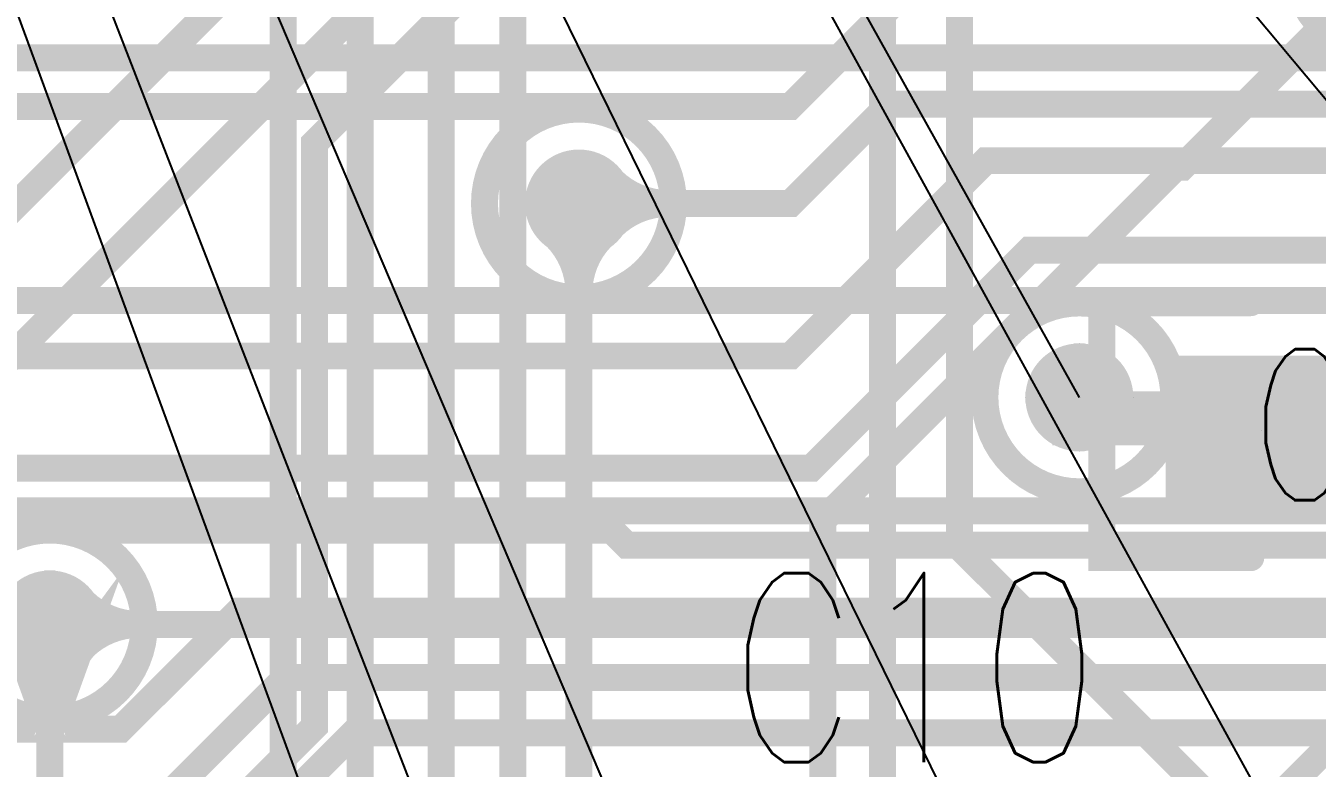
# Model space of a CAD drawing. Extents: x -4539 to 5978, y -4736 to 3041.
# Drawn here: x 625.5 to 864.7, y 437.4 to 574.9 of the extents above; entities that cross this region are included whole.
import ezdxf
from ezdxf.enums import TextEntityAlignment as Align

# ---------------------------------------------------------------- set-up
doc = ezdxf.new("R2010")
doc.units = 0
for name, pattern in [('SIG_10', [2, 1, 1]), ('SIG_118', [2, 1, 1]), ('SIG_119', [2, 1, 1]), ('SIG_123', [2, 1, 1]), ('SIG_124', [2, 1, 1]), ('SIG_126', [2, 1, 1]), ('SIG_128', [2, 1, 1]), ('SIG_131', [2, 1, 1]), ('SIG_132', [2, 1, 1]), ('SIG_133', [2, 1, 1]), ('SIG_135', [2, 1, 1]), ('SIG_138', [2, 1, 1]), ('SIG_148', [2, 1, 1]), ('SIG_149', [2, 1, 1]), ('SIG_17', [2, 1, 1]), ('SIG_173', [2, 1, 1]), ('SIG_191', [2, 1, 1]), ('SIG_194', [2, 1, 1]), ('SIG_195', [2, 1, 1]), ('SIG_196', [2, 1, 1]), ('SIG_8', [2, 1, 1]), ('SIG_9', [2, 1, 1])]:
    doc.linetypes.add(name, pattern=pattern)
doc.layers.get('0').update_dxf_attribs({"color": 254, "linetype": 'CONTINUOUS'})
for name, color, linetype in [('DRIL_NPLTE_THRU_01', 16, 'CONTINUOUS'), ('DRIL_NPLTE_THRU_02', 2, 'CONTINUOUS'), ('DRIL_NPLTE_THRU_03', 34, 'CONTINUOUS'), ('DRIL_NPLTE_THRU_04', 96, 'CONTINUOUS'), ('DRIL_NPLTE_THRU_05', 6, 'CONTINUOUS'), ('DRIL_NPLTE_THRU_06', 176, 'CONTINUOUS'), ('DRIL_PLTE_THRU_01', 16, 'CONTINUOUS'), ('DRIL_PLTE_THRU_02', 2, 'CONTINUOUS'), ('DRIL_PLTE_THRU_03', 34, 'CONTINUOUS'), ('DRIL_PLTE_THRU_04', 96, 'CONTINUOUS'), ('DRIL_PLTE_THRU_05', 6, 'CONTINUOUS'), ('DRIL_PLTE_THRU_06', 176, 'CONTINUOUS'), ('DRIL_SYMBOL', 254, 'CONTINUOUS'), ('LINK_00', 254, 'CONTINUOUS'), ('PADS_BOT', 5, 'CONTINUOUS'), ('PADS_INNER', 1, 'CONTINUOUS'), ('PADS_TOP', 1, 'CONTINUOUS'), ('PART_BOT_2DLINE_00', 4, 'CONTINUOUS'), ('PART_NAME_01', 6, 'CONTINUOUS'), ('PART_NAME_27', 3, 'CONTINUOUS'), ('PART_TOP_2DLINE_01', 6, 'CONTINUOUS'), ('POUR_OUTLINE_05', 216, 'CONTINUOUS'), ('POUR_VIATHERM_02', 56, 'CONTINUOUS'), ('POUR_VOID_02', 56, 'CONTINUOUS'), ('POUR_VOID_05', 216, 'CONTINUOUS'), ('TEAR_01', 1, 'CONTINUOUS'), ('TEAR_03', 43, 'CONTINUOUS'), ('TEAR_04', 3, 'CONTINUOUS'), ('TEAR_06', 5, 'CONTINUOUS'), ('TRACE_01', 1, 'CONTINUOUS'), ('TRACE_03', 43, 'CONTINUOUS'), ('TRACE_04', 3, 'CONTINUOUS'), ('TRACE_06', 5, 'CONTINUOUS'), ('VIAPTS', 1, 'CONTINUOUS')]:
    doc.layers.add(name, color=color, linetype=linetype)
doc.styles.add('W4', font='simplex', dxfattribs={"width": 0.75})
doc.styles.add('W5', font='simplex', dxfattribs={"width": 0.75})

# ---------------------------------------------------------------- blocks, each defined once
blk = doc.blocks.new('POUR_VOID_727')
at = {"layer": 'POUR_VOID_02', "const_width": 5}
blk.add_lwpolyline([(-5587.5002099738, -6036, 1), (-5552.4997900262, -6036, 1)], format="xyb", close=True, dxfattribs=at)
blk = doc.blocks.new('POUR_VOID_722')
at = {"layer": 'POUR_VOID_02', "const_width": 5}
blk.add_lwpolyline([(-5489.5002099738, -5958, 1), (-5454.4997900262, -5958, 1)], format="xyb", close=True, dxfattribs=at)
blk = doc.blocks.new('POUR_VOID_709')
at = {"layer": 'POUR_VOID_02', "const_width": 5}
blk.add_lwpolyline([(-5339.5002099738, -5913, 1), (-5304.4997900262, -5913, 1)], format="xyb", close=True, dxfattribs=at)
blk = doc.blocks.new('POUR_OUTLINE_418')
for name in ['POUR_VOID_709', 'POUR_VOID_722', 'POUR_VOID_727']:
    blk.add_blockref(name, (0, 0))
blk = doc.blocks.new('POUR_VIATHERM_851')
at = {"layer": 'POUR_VIATHERM_02'}
for points in [[(-5379.3070866142, -5983.9212598425), (-5379.3070866142, -5983.9212598425)], [(-5389.3070866142, -5993.9212598425), (-5389.3070866142, -5993.9212598425)], [(-5369.3070866142, -5993.9212598425), (-5369.3070866142, -5993.9212598425)], [(-5379.3070866142, -6003.9212598425), (-5379.3070866142, -6003.9212598425)]]:
    blk.add_lwpolyline(points, dxfattribs=at)
blk = doc.blocks.new('POUR_HEADER_0')
for name in ['POUR_OUTLINE_418', 'POUR_VIATHERM_851']:
    blk.add_blockref(name, (6185, 6485))
blk = doc.blocks.new('POUR_VOID_142')
at = {"layer": 'POUR_VOID_05', "const_width": 5}
blk.add_lwpolyline([(-5489.5002099738, -5958, 1), (-5454.4997900262, -5958, 1)], format="xyb", close=True, dxfattribs=at)
blk = doc.blocks.new('POUR_VOID_140')
at = {"layer": 'POUR_VOID_05', "const_width": 5}
blk.add_lwpolyline([(-5396.8072965879, -5993.9212598425, 1), (-5361.8068766404, -5993.9212598425, 1)], format="xyb", close=True, dxfattribs=at)
blk = doc.blocks.new('POUR_VOID_139')
at = {"layer": 'POUR_VOID_05', "const_width": 5}
blk.add_lwpolyline([(-5339.5002099738, -5913, 1), (-5304.4997900262, -5913, 1)], format="xyb", close=True, dxfattribs=at)
blk = doc.blocks.new('POUR_OUTLINE_4')
at = {"layer": 'POUR_OUTLINE_05', "const_width": 5}
blk.add_lwpolyline([(-5497.5, -5793.8385826772), (-5497.5, -6123.4842519685), (-5351.1774278215, -6123.4842519685, -0.4541442889), (-5324.8225721785, -6123.4842519685), (-5117.4814698163, -6123.4842519685, -0.5119535814), (-5089.0865091864, -6123.4842519685), (-5056.3318372703, -6123.4842519685), (-5056.3318372703, -6262.7581627297), (-5082.7971128609, -6289.2226771654), (-5097.5, -6289.2222309711), (-5097.5, -6299.0462467192, -0.6324596291), (-5097.5, -6330.6695013123), (-5097.5, -6349.8600262467), (-4553.8779527559, -6349.8622047244)], format="xyb", dxfattribs=at)
for name in ['POUR_VOID_139', 'POUR_VOID_142', 'POUR_VOID_140']:
    blk.add_blockref(name, (0, 0))
blk = doc.blocks.new('POUR_HEADER_1')
blk.add_blockref('POUR_OUTLINE_4', (5333.8582677165, 5791.3385826772))
blk = doc.blocks.new('POUR_VOID_290')
at = {"layer": 'POUR_VOID_05', "const_width": 5}
blk.add_lwpolyline([(-5587.5002099738, -6036, 1), (-5552.4997900262, -6036, 1)], format="xyb", close=True, dxfattribs=at)
blk = doc.blocks.new('POUR_VOID_187')
at = {"layer": 'POUR_VOID_05', "const_width": 5}
blk.add_lwpolyline([(-5320.850183727, -6138.4844619423, -0.8172540783), (-5355.149816273, -6138.4844619423), (-5497.5, -6138.4844619423, -0.2134202731), (-5508.6804461942, -6133.4844619423), (-5512.5, -6133.4844619423, -0.4142135624), (-5512.5002099738, -6133.4842519685), (-5512.5002099738, -5800.1913648294, -3.4665770945)], format="xyb", dxfattribs=at)
blk = doc.blocks.new('POUR_OUTLINE_162')
for name in ['POUR_VOID_187', 'POUR_VOID_290']:
    blk.add_blockref(name, (0, 0))
blk = doc.blocks.new('POUR_HEADER_3')
blk.add_blockref('POUR_OUTLINE_162', (6185, 6485))
blk = doc.blocks.new('SMOOTH_5')
at = {"const_width": 2.5}
blk.add_lwpolyline([(-1.25, 0, 1), (1.25, 0, 1)], format="xyb", close=True, dxfattribs=at)
blk = doc.blocks.new('PART_BODY_TOP_1')
at = {"layer": 'PART_TOP_2DLINE_01', "const_width": 5}
for points in [[(-27.5590551181, 23.6220472441), (-55.1181102362, 23.6220472441), (-55.1181102362, -23.6220472441), (-27.5590551181, -23.6220472441)], [(27.5590551181, -23.6220472441), (55.1181102362, -23.6220472441), (55.1181102362, 23.6220472441), (27.5590551181, 23.6220472441)]]:
    blk.add_lwpolyline(points, dxfattribs=at)
at = {"layer": 'PART_TOP_2DLINE_01'}
for p in [(-55.1181102362, 23.6220472441), (-27.5590551181, 23.6220472441), (27.5590551181, 23.6220472441), (55.1181102362, 23.6220472441), (-55.1181102362, -23.6220472441), (-27.5590551181, -23.6220472441), (27.5590551181, -23.6220472441), (55.1181102362, -23.6220472441)]:
    blk.add_blockref('SMOOTH_5', p, dxfattribs=at)
blk = doc.blocks.new('DRIL_SYMBOL_0')
at = {"layer": 'DRIL_SYMBOL', "const_width": 2}
for points in [[(0, -10), (0, 10)], [(-10, 0), (10, 0)]]:
    blk.add_lwpolyline(points, dxfattribs=at)
blk = doc.blocks.new('DRIL_HOLE_0')
blk.add_lwpolyline([(0, 0, 1), (0, 0, 1)], format="xyb", close=True)
blk.add_blockref('DRIL_SYMBOL_0', (0, 0))
blk = doc.blocks.new('PAD_0')
blk.add_lwpolyline([(0, 0), (0, 0)])
blk = doc.blocks.new('PAD_1')
at = {"const_width": 27.5590551181}
blk.add_lwpolyline([(-17.7165354331, 0), (17.7165354331, 0)], dxfattribs=at)
blk = doc.blocks.new('STK_TOP_4')
at = {"layer": 'DRIL_NPLTE_THRU_01'}
blk.add_blockref('DRIL_HOLE_0', (0, 0), dxfattribs=at)
at = {"layer": 'DRIL_NPLTE_THRU_02'}
blk.add_blockref('DRIL_HOLE_0', (0, 0), dxfattribs=at)
at = {"layer": 'DRIL_NPLTE_THRU_03'}
blk.add_blockref('DRIL_HOLE_0', (0, 0), dxfattribs=at)
at = {"layer": 'DRIL_NPLTE_THRU_04'}
blk.add_blockref('DRIL_HOLE_0', (0, 0), dxfattribs=at)
at = {"layer": 'DRIL_NPLTE_THRU_05'}
blk.add_blockref('DRIL_HOLE_0', (0, 0), dxfattribs=at)
at = {"layer": 'DRIL_NPLTE_THRU_06'}
blk.add_blockref('DRIL_HOLE_0', (0, 0), dxfattribs=at)
at = {"layer": 'PADS_BOT'}
blk.add_blockref('PAD_0', (0, 0), dxfattribs=at)
at = {"layer": 'PADS_INNER'}
blk.add_blockref('PAD_0', (0, 0), dxfattribs=at)
at = {"layer": 'PADS_TOP'}
blk.add_blockref('PAD_1', (0, 0), dxfattribs=at)
blk = doc.blocks.new('SYM_TOP_3')
for name, p in [('PART_BODY_TOP_1', (0, 0)), ('STK_TOP_4', (-25.5905511811, 0)), ('STK_TOP_4', (25.5905511811, 0))]:
    blk.add_blockref(name, p)
blk = doc.blocks.new('PART_TOP_1')
blk.add_blockref('SYM_TOP_3', (0, 0))
at = {"layer": 'PART_NAME_01', "style": 'W5', "width": 0.75}
blk.add_text('C10', height=35, rotation=-180, dxfattribs=at).set_placement((89.787480315, 43.9885826772), align=Align.MIDDLE_CENTER)
at = {"layer": 'PART_NAME_27', "style": 'W4', "width": 0.75}
blk.add_text('C10', height=28, rotation=-180, dxfattribs=at).set_placement((0, -15), align=Align.TOP_CENTER)
blk = doc.blocks.new('PART_BODY_BOT_9')
at = {"layer": 'PART_BOT_2DLINE_00', "const_width": 5}
blk.add_lwpolyline([(-338.5826771654, 265.7480314961), (-42.3228346457, 265.7480314961), (-42.3228346457, 232.5295275591), (42.3228346457, 232.5295275591), (42.3228346457, 265.7480314961), (338.5826771654, 265.7480314961), (338.5826771654, -265.7480314961), (-338.5826771654, -265.7480314961)], close=True, dxfattribs=at)
blk = doc.blocks.new('SYM_BOT_11')
blk.add_blockref('PART_BODY_BOT_9', (0, 0))
blk = doc.blocks.new('PART_BOT_36')
blk.add_blockref('SYM_BOT_11', (0, 0))
blk = doc.blocks.new('PART_BOT_38')
blk.add_blockref('SYM_BOT_11', (0, 0))
blk = doc.blocks.new('TRACE_522')
at = {"layer": 'TRACE_06', "linetype": 'SIG_8', "const_width": 5}
blk.add_lwpolyline([(538.5826771654, 320.2362204724), (538.5826771654, 456.5826771654), (744, 662)], dxfattribs=at)
blk = doc.blocks.new('TRACE_518')
at = {"layer": 'TRACE_06', "linetype": 'SIG_9', "const_width": 5}
blk.add_lwpolyline([(558.2677165354, 320.2362204724), (558.2677165354, 449.0411811024), (786.2092650919, 676.9827296588), (786.2092650919, 686.2092650919), (824, 724)], dxfattribs=at)
blk = doc.blocks.new('TRACE_3110')
at = {"layer": 'TRACE_06', "linetype": 'SIG_10', "const_width": 5}
blk.add_lwpolyline([(577.9527559055, 320.2362204724), (577.9527559055, 365.2644619423), (600.7743044619, 388.0860104987), (622.0065879265, 388.0860104987), (679, 445.0794225722), (679, 553.1535433071), (895, 769.1535433071), (895, 802)], dxfattribs=at)
at = {"layer": 'TRACE_06'}
for p in [(679, 553.1535433071), (679, 445.0794225722)]:
    blk.add_blockref('SMOOTH_5', p, dxfattribs=at)
blk = doc.blocks.new('TRACE_612')
at = {"layer": 'TRACE_01', "linetype": 'SIG_17', "const_width": 5}
blk.add_lwpolyline([(341, 518), (383, 560), (767.1721259843, 560), (842.0513910761, 634.8792650919), (950.8593700787, 634.8792650919), (1024.6415223097, 708.6614173228), (1122.0472440945, 708.6614173228), (1141.7322834646, 728.3464566929)], dxfattribs=at)
at = {"layer": 'TRACE_01'}
blk.add_blockref('SMOOTH_5', (767.1721259843, 560), dxfattribs=at)
blk = doc.blocks.new('TRACE_882')
at = {"layer": 'TRACE_01', "linetype": 'SIG_118', "const_width": 5}
blk.add_lwpolyline([(144, 228), (165.3756167979, 228), (397.0630971129, 459.687480315), (546.1567716535, 459.687480315), (567.9692913386, 481.5), (734.0277427822, 481.5), (736.8072703412, 478.7204724409), (1010.2165354331, 478.7204724409), (1062.9921259843, 531.4960629921)], dxfattribs=at)
at = {"layer": 'TRACE_01'}
for p in [(734.0277427822, 481.5), (736.8072703412, 478.7204724409)]:
    blk.add_blockref('SMOOTH_5', p, dxfattribs=at)
blk = doc.blocks.new('TRACE_776')
at = {"layer": 'TRACE_01', "linetype": 'SIG_119', "const_width": 5}
blk.add_lwpolyline([(152, 410), (283.5, 410), (348.25, 474.75), (465.3546456693, 474.75), (483.5893700787, 492.9847244094), (771.0548818898, 492.9847244094), (811.4437007874, 533.3735433071), (1029.9134120735, 533.3735433071), (1047.7209711286, 551.1811023622), (1082.6771653543, 551.1811023622), (1102.3622047244, 570.8661417323)], dxfattribs=at)
at = {"layer": 'TRACE_01'}
for p in [(811.4437007874, 533.3735433071), (771.0548818898, 492.9847244094)]:
    blk.add_blockref('SMOOTH_5', p, dxfattribs=at)
blk = doc.blocks.new('TRACE_828')
at = {"layer": 'TRACE_03', "linetype": 'SIG_123', "const_width": 5}
blk.add_lwpolyline([(369, 404), (534, 569), (1139, 569), (1160, 590)], dxfattribs=at)
blk = doc.blocks.new('TRACE_702')
at = {"layer": 'TRACE_01', "linetype": 'SIG_124', "const_width": 5}
blk.add_lwpolyline([(330, 487), (405.9812598425, 487), (432.7236220472, 513.7423622047), (767.1721259843, 513.7423622047), (803.3665354331, 549.9367716535), (1032.3345144357, 549.9367716535), (1045.1578740157, 562.7601312336), (1062.9921259843, 570.8661417323)], dxfattribs=at)
at = {"layer": 'TRACE_01'}
for p in [(803.3665354331, 549.9367716535), (767.1721259843, 513.7423622047)]:
    blk.add_blockref('SMOOTH_5', p, dxfattribs=at)
blk = doc.blocks.new('TRACE_762')
at = {"layer": 'TRACE_01', "linetype": 'SIG_126', "const_width": 5}
blk.add_lwpolyline([(185.7132020997, 194.7132020997), (192.967007874, 213.2132020997), (335.2845669291, 355.5307611549), (345.2795013123, 355.5307611549), (387.2066141732, 397.4578740157), (387.2066141732, 400.6), (431.2316010499, 444.6249868766), (643.1519422572, 444.6249868766), (664.9641732283, 466.4372178478), (1012.426351706, 466.4372178478), (1057.8001574803, 511.811023622), (1082.6771653543, 511.811023622), (1102.3622047244, 531.4960629921)], dxfattribs=at)
at = {"layer": 'TRACE_01'}
for p in [(664.9641732283, 466.4372178478), (643.1519422572, 444.6249868766)]:
    blk.add_blockref('SMOOTH_5', p, dxfattribs=at)
blk = doc.blocks.new('TEAR_2008008000609')
at = {"const_width": 5}
for points in [[(-11.6672703412, -11.6672703412, 0.1962619447), (-7.3633858268, -1.4249343832)], [(-11.6672703412, -11.6672703412, 0.0677293976), (-6.1064041995, -4.3545144357)], [(-11.6672703412, -11.6672703412, -0.0677293976), (-4.3545144357, -6.1064041995)], [(-11.6672703412, -11.6672703412, -0.1962619447), (-1.4249343832, -7.3633858268)]]:
    blk.add_lwpolyline(points, format="xyb", dxfattribs=at)
for p in [(-7.3633858268, -1.4249343832), (-6.1064041995, -4.3545144357), (-4.3545144357, -6.1064041995), (-1.4249343832, -7.3633858268), (-11.6672703412, -11.6672703412), (-11.6672703412, -11.6672703412), (-11.6672703412, -11.6672703412), (-11.6672703412, -11.6672703412)]:
    blk.add_blockref('SMOOTH_5', p)
blk = doc.blocks.new('TRACE_1413')
at = {"layer": 'TRACE_06', "linetype": 'SIG_128', "const_width": 5}
blk.add_lwpolyline([(767.5, 251.5), (773.1535433071, 257.1535433071), (773.1535433071, 483.2881102362), (838.6140419948, 548.7486089239), (839.7486089239, 548.7486089239), (878, 587)], dxfattribs=at)
at = {"layer": 'TEAR_06'}
blk.add_blockref('TEAR_2008008000609', (878, 587), dxfattribs=at)
at = {"layer": 'TRACE_06'}
for p in [(838.6140419948, 548.7486089239), (839.7486089239, 548.7486089239), (773.1535433071, 483.2881102362)]:
    blk.add_blockref('SMOOTH_5', p, dxfattribs=at)
blk = doc.blocks.new('TRACE_768')
at = {"layer": 'TRACE_03', "linetype": 'SIG_131', "const_width": 5}
blk.add_lwpolyline([(206, 171), (220.2539370079, 185.2539370079), (228.6473490814, 185.2539370079), (242.3121784777, 198.9187664042), (242.3121784777, 240.1307349081), (526.2208136483, 524.0393700787), (899.0964566929, 524.0393700787), (926.0570866142, 551), (1121, 551)], dxfattribs=at)
blk = doc.blocks.new('TRACE_2456')
at = {"layer": 'TRACE_01', "linetype": 'SIG_132', "const_width": 5}
blk.add_lwpolyline([(205.0710761155, 203.9264041995), (205.0710761155, 211.175144357), (292.9728608924, 299.0769291339), (302.9677952756, 299.0769291339), (398.2665616798, 394.3756955381), (398.2665616798, 397.5178215223), (433.8112335958, 433.0624934383), (652.6102887139, 433.0624934383), (673.7017585302, 454.1539632546), (1025.0201049869, 454.1539632546), (1062.9921259843, 492.125984252)], dxfattribs=at)
at = {"layer": 'TRACE_01'}
blk.add_blockref('SMOOTH_5', (673.7017585302, 454.1539632546), dxfattribs=at)
blk = doc.blocks.new('TEAR_2008008000632')
at = {"const_width": 5}
for points in [[(0, -16.5, 0.1962618062), (-4.1991338583, -6.2142782152)], [(0, -16.5, -0.1962618062), (4.1991338583, -6.2142782152)], [(0, -16.5, 0.06772931), (-1.2387664042, -7.3969816273)], [(0, -16.5, -0.06772931), (1.2387664042, -7.3969816273)]]:
    blk.add_lwpolyline(points, format="xyb", dxfattribs=at)
for p in [(-4.1991338583, -6.2142782152), (4.1991338583, -6.2142782152), (-1.2387664042, -7.3969816273), (1.2387664042, -7.3969816273), (0, -16.5), (0, -16.5), (0, -16.5), (0, -16.5)]:
    blk.add_blockref('SMOOTH_5', p)
blk = doc.blocks.new('TRACE_464')
at = {"layer": 'TRACE_06', "linetype": 'SIG_133', "const_width": 5}
blk.add_lwpolyline([(728, 542), (728, 411.6243569554), (735.5, 404.1243569554), (735.5, 277.59)], dxfattribs=at)
at = {"layer": 'TEAR_06'}
blk.add_blockref('TEAR_2008008000632', (728, 542), dxfattribs=at)
at = {"layer": 'TRACE_06'}
for p in [(728, 542), (728, 411.6243569554), (735.5, 404.1243569554), (735.5, 277.59)]:
    blk.add_blockref('SMOOTH_5', p, dxfattribs=at)
blk = doc.blocks.new('TEAR_2008008000633')
at = {"const_width": 5}
for points in [[(16.5, 0, -0.1962618062), (6.2142782152, 4.1991338583)], [(16.5, 0, 0.1962618062), (6.2142782152, -4.1991338583)], [(16.5, 0, -0.06772931), (7.3969816273, 1.2387664042)], [(16.5, 0, 0.06772931), (7.3969816273, -1.2387664042)]]:
    blk.add_lwpolyline(points, format="xyb", dxfattribs=at)
for p in [(6.2142782152, 4.1991338583), (7.3969816273, 1.2387664042), (16.5, 0), (16.5, 0), (16.5, 0), (16.5, 0), (7.3969816273, -1.2387664042), (6.2142782152, -4.1991338583)]:
    blk.add_blockref('SMOOTH_5', p)
blk = doc.blocks.new('TRACE_462')
at = {"layer": 'TRACE_01', "linetype": 'SIG_133', "const_width": 5}
blk.add_lwpolyline([(728, 542), (767.1721259843, 542), (785.5724934383, 560.4003674541), (985.7175853018, 560.4003674541), (1015.8683989501, 590.5511811024), (1082.6771653543, 590.5511811024), (1102.3622047244, 610.2362204724)], dxfattribs=at)
at = {"layer": 'TEAR_01'}
blk.add_blockref('TEAR_2008008000633', (728, 542), dxfattribs=at)
at = {"layer": 'TRACE_01'}
for p in [(785.5724934383, 560.4003674541), (728, 542), (767.1721259843, 542)]:
    blk.add_blockref('SMOOTH_5', p, dxfattribs=at)
blk = doc.blocks.new('TEAR_2008008000641')
at = {"const_width": 5}
for points in [[(16.5, 0, -0.1962618062), (6.2142782152, 4.1991338583)], [(16.5, 0, 0.1962618062), (6.2142782152, -4.1991338583)], [(16.5, 0, -0.06772931), (7.3969816273, 1.2387664042)], [(16.5, 0, 0.06772931), (7.3969816273, -1.2387664042)]]:
    blk.add_lwpolyline(points, format="xyb", dxfattribs=at)
for p in [(6.2142782152, 4.1991338583), (7.3969816273, 1.2387664042), (16.5, 0), (16.5, 0), (16.5, 0), (16.5, 0), (7.3969816273, -1.2387664042), (6.2142782152, -4.1991338583)]:
    blk.add_blockref('SMOOTH_5', p)
blk = doc.blocks.new('TRACE_1566')
at = {"layer": 'TRACE_03', "linetype": 'SIG_135', "const_width": 5}
blk.add_lwpolyline([(630, 464), (1036, 464), (1064.5, 492.5), (1139.6087401575, 492.5), (1161.5543569554, 514.4456167979), (1162, 514)], dxfattribs=at)
at = {"layer": 'TEAR_03'}
blk.add_blockref('TEAR_2008008000641', (630, 464), dxfattribs=at)
at = {"layer": 'TRACE_03'}
blk.add_blockref('SMOOTH_5', (630, 464), dxfattribs=at)
blk = doc.blocks.new('TEAR_0009009000644')
at = {"const_width": 5}
blk.add_lwpolyline([(14.142152231, 14.142152231), (2.62467e-05, 7.5000262467), (8.8388451444, 8.8388451444), (7.5000262467, 2.62467e-05)], close=True, dxfattribs=at)
for p in [(14.142152231, 14.142152231), (2.62467e-05, 7.5000262467), (8.8388451444, 8.8388451444), (7.5000262467, 2.62467e-05)]:
    blk.add_blockref('SMOOTH_5', p)
blk = doc.blocks.new('TEAR_0009009000645')
at = {"const_width": 5}
blk.add_lwpolyline([(0, -20), (5.3033333333, -5.3032808399), (0, -12.5), (-5.3032808399, -5.3032808399)], close=True, dxfattribs=at)
for p in [(-5.3032808399, -5.3032808399), (5.3033333333, -5.3032808399), (0, -12.5), (0, -20)]:
    blk.add_blockref('SMOOTH_5', p)
blk = doc.blocks.new('TRACE_1568')
at = {"layer": 'TRACE_04', "linetype": 'SIG_135', "const_width": 5}
blk.add_lwpolyline([(513, 185.9606299213), (543.1417322835, 216.1023622047), (585.0393700787, 216.1023622047), (630, 261.062992126), (630, 464)], dxfattribs=at)
at = {"layer": 'TEAR_04'}
for name, p in [('TEAR_0009009000645', (630, 464)), ('TEAR_0009009000644', (513, 185.9606299213))]:
    blk.add_blockref(name, p, dxfattribs=at)
at = {"layer": 'TRACE_04'}
for p in [(630, 464), (630, 261.062992126), (543.1417322835, 216.1023622047), (585.0393700787, 216.1023622047), (513, 185.9606299213)]:
    blk.add_blockref('SMOOTH_5', p, dxfattribs=at)
blk = doc.blocks.new('TRACE_2478')
at = {"layer": 'TRACE_01', "linetype": 'SIG_138', "const_width": 5}
blk.add_lwpolyline([(303.9616535433, 225.9641469816), (303.9616535433, 233.2129133858), (325.4940944882, 254.7453543307), (325.4940944882, 303.0364304462), (411.285328084, 388.827664042), (411.285328084, 396.3944619423), (437.1720997375, 422.2812335958), (664.6648031496, 422.2812335958), (686.3224409449, 443.9388713911), (1029.2980839895, 443.9388713911), (1057.8001574803, 472.4409448819), (1082.6771653543, 472.4409448819), (1102.3622047244, 492.125984252)], dxfattribs=at)
at = {"layer": 'TRACE_01'}
blk.add_blockref('SMOOTH_5', (686.3224409449, 443.9388713911), dxfattribs=at)
blk = doc.blocks.new('TRACE_806')
at = {"layer": 'TRACE_03', "linetype": 'SIG_148', "const_width": 5}
blk.add_lwpolyline([(279, 171), (304.272808399, 196.272808399), (316.5190551181, 196.272808399), (359.2308136483, 238.9845669291), (359.2308136483, 257.9795538058), (438.7512598425, 337.5), (449.3033070866, 337.5), (533.8417847769, 422.0384776903), (847.5384776903, 422.0384776903), (877.75, 452.25), (1122.9987401575, 452.25), (1138.5, 467.7512598425), (1138.5, 477.2487401575), (1154.2512598425, 493), (1165.7487401575, 493), (1182.5, 509.7512598425), (1182.5, 534.1243832021), (1203, 554.6243832021), (1203, 591)], dxfattribs=at)
blk = doc.blocks.new('TRACE_696')
at = {"layer": 'TRACE_03', "linetype": 'SIG_149', "const_width": 5}
blk.add_lwpolyline([(299, 253), (370.6816010499, 324.6816010499), (370.6816010499, 341.6486089239), (514.0723622047, 485.0393700787), (916.2645931759, 485.0393700787), (948.7252230971, 517.5), (1052.6243569554, 517.5), (1058.1243569554, 512), (1124, 512)], dxfattribs=at)
blk = doc.blocks.new('SMOOTH_10')
at = {"const_width": 5}
blk.add_lwpolyline([(-2.5, 0, 1), (2.5, 0, 1)], format="xyb", close=True, dxfattribs=at)
blk = doc.blocks.new('TRACE_1861')
at = {"layer": 'TRACE_04', "linetype": 'SIG_191', "const_width": 5}
blk.add_lwpolyline([(673.2283464567, 320.76), (673.2283464567, 674.3700787402), (730.7086614173, 731.8503937008), (730.7086614173, 1156.2598425197)], dxfattribs=at)
blk = doc.blocks.new('TRACE_2828')
at = {"layer": 'TRACE_04', "linetype": 'SIG_194', "const_width": 5}
blk.add_lwpolyline([(798.5, 738.5), (798.5, 478.3858267717), (879.5780314961, 397.3077952756), (879.5780314961, 166.9606299213), (893.7943832021, 152.7442782152), (1062.602152231, 152.7442782152), (1095, 185.1421259843)], dxfattribs=at)
at = {"layer": 'TRACE_04'}
blk.add_blockref('SMOOTH_5', (798.5, 478.3858267717), dxfattribs=at)
blk = doc.blocks.new('DRIL_SYMBOL_7')
at = {"layer": 'DRIL_SYMBOL', "const_width": 2}
for points in [[(0, -10), (0, 10)], [(-10, 0), (10, 0)]]:
    blk.add_lwpolyline(points, dxfattribs=at)
blk = doc.blocks.new('DRIL_HOLE_7')
at = {"const_width": 3.5}
blk.add_lwpolyline([(-1.75, 0, 1), (1.75, 0, 1)], format="xyb", close=True, dxfattribs=at)
blk.add_blockref('DRIL_SYMBOL_7', (0, 0))
blk = doc.blocks.new('PAD_15')
at = {"const_width": 10}
blk.add_lwpolyline([(0, -5, 1), (0, 5, 1)], format="xyb", close=True, dxfattribs=at)
blk = doc.blocks.new('STK_TOP_26')
at = {"layer": 'DRIL_PLTE_THRU_01'}
blk.add_blockref('DRIL_HOLE_7', (0, 0), dxfattribs=at)
at = {"layer": 'DRIL_PLTE_THRU_02'}
blk.add_blockref('DRIL_HOLE_7', (0, 0), dxfattribs=at)
at = {"layer": 'DRIL_PLTE_THRU_03'}
blk.add_blockref('DRIL_HOLE_7', (0, 0), dxfattribs=at)
at = {"layer": 'DRIL_PLTE_THRU_04'}
blk.add_blockref('DRIL_HOLE_7', (0, 0), dxfattribs=at)
at = {"layer": 'DRIL_PLTE_THRU_05'}
blk.add_blockref('DRIL_HOLE_7', (0, 0), dxfattribs=at)
at = {"layer": 'DRIL_PLTE_THRU_06'}
blk.add_blockref('DRIL_HOLE_7', (0, 0), dxfattribs=at)
at = {"layer": 'PADS_BOT'}
blk.add_blockref('PAD_15', (0, 0), dxfattribs=at)
at = {"layer": 'PADS_INNER'}
blk.add_blockref('PAD_15', (0, 0), dxfattribs=at)
at = {"layer": 'PADS_TOP'}
blk.add_blockref('PAD_15', (0, 0), dxfattribs=at)
blk = doc.blocks.new('SYM_TOP_2')
blk.add_blockref('STK_TOP_26', (0, 0))

msp = doc.modelspace()

# ---------------------------------------------------------------- linework, layer by layer
at = {"layer": 'LINK_00', "linetype": 'SIG_196'}
msp.add_line((166.1417322835, 1400), (1103.6512335958, 277), dxfattribs=at)
at = {"layer": 'LINK_00', "linetype": 'SIG_173'}
for p, q in [((907.1560629921, 205), (322.0472440945, 1400)), ((753, 290), (322.0472440945, 1400)), ((322.0472440945, 1400), (773, 171)), ((322.0472440945, 1400), (990.3293175853, 184.7665091864)), ((322.0472440945, 1400), (833.8407349081, 196.5856692913)), ((820.6929133858, 506.0787401575), (322.0472440945, 1400))]:
    msp.add_line(p, q, dxfattribs=at)
at = {"layer": 'TRACE_01', "linetype": 'SIG_173', "const_width": 10}
msp.add_lwpolyline([(820.6929133858, 506.0787401575), (820.6929133858, 502.1718635171), (854.4094488189, 502.1718635171), (854.4094488189, 500)], dxfattribs=at)

# ---------------------------------------------------------------- block references
at = {"linetype": 'SIG_173'}
msp.add_blockref('POUR_HEADER_0', (15, 15), dxfattribs=at)
at = {"linetype": 'SIG_196'}
msp.add_blockref('POUR_HEADER_3', (15, 15), dxfattribs=at)
at = {"xscale": -1, "rotation": -90}
for name, p in [('PART_BOT_36', (1050, 710)), ('PART_BOT_38', (450, 710))]:
    msp.add_blockref(name, p, dxfattribs=at)
for name in ['TRACE_1861', 'TRACE_3110', 'TRACE_2828', 'TRACE_612', 'TRACE_518', 'TRACE_522', 'TRACE_462', 'TRACE_806', 'TRACE_828', 'TRACE_1413', 'TRACE_702', 'TRACE_776', 'TRACE_768', 'TRACE_464', 'TRACE_882', 'TRACE_762', 'TRACE_696', 'TRACE_1566', 'TRACE_2456', 'TRACE_2478', 'TRACE_1568']:
    msp.add_blockref(name, (0, 0))
at = {"linetype": 'SIG_195'}
msp.add_blockref('POUR_HEADER_1', (866.1417322835, 708.6614173228), dxfattribs=at)
at = {"rotation": 180}
msp.add_blockref('PART_TOP_1', (880, 500), dxfattribs=at)
at = {"layer": 'TRACE_01'}
for p in [(820.6929133858, 506.0787401575), (820.6929133858, 502.1718635171), (854.4094488189, 502.1718635171), (854.4094488189, 500)]:
    msp.add_blockref('SMOOTH_10', p, dxfattribs=at)
at = {"layer": 'VIAPTS', "linetype": 'SIG_133'}
msp.add_blockref('SYM_TOP_2', (728, 542), dxfattribs=at)
at = {"layer": 'VIAPTS', "linetype": 'SIG_173'}
msp.add_blockref('SYM_TOP_2', (820.6929133858, 506.0787401575), dxfattribs=at)
at = {"layer": 'VIAPTS', "linetype": 'SIG_135'}
msp.add_blockref('SYM_TOP_2', (630, 464), dxfattribs=at)

doc.saveas('drawing.dxf')
